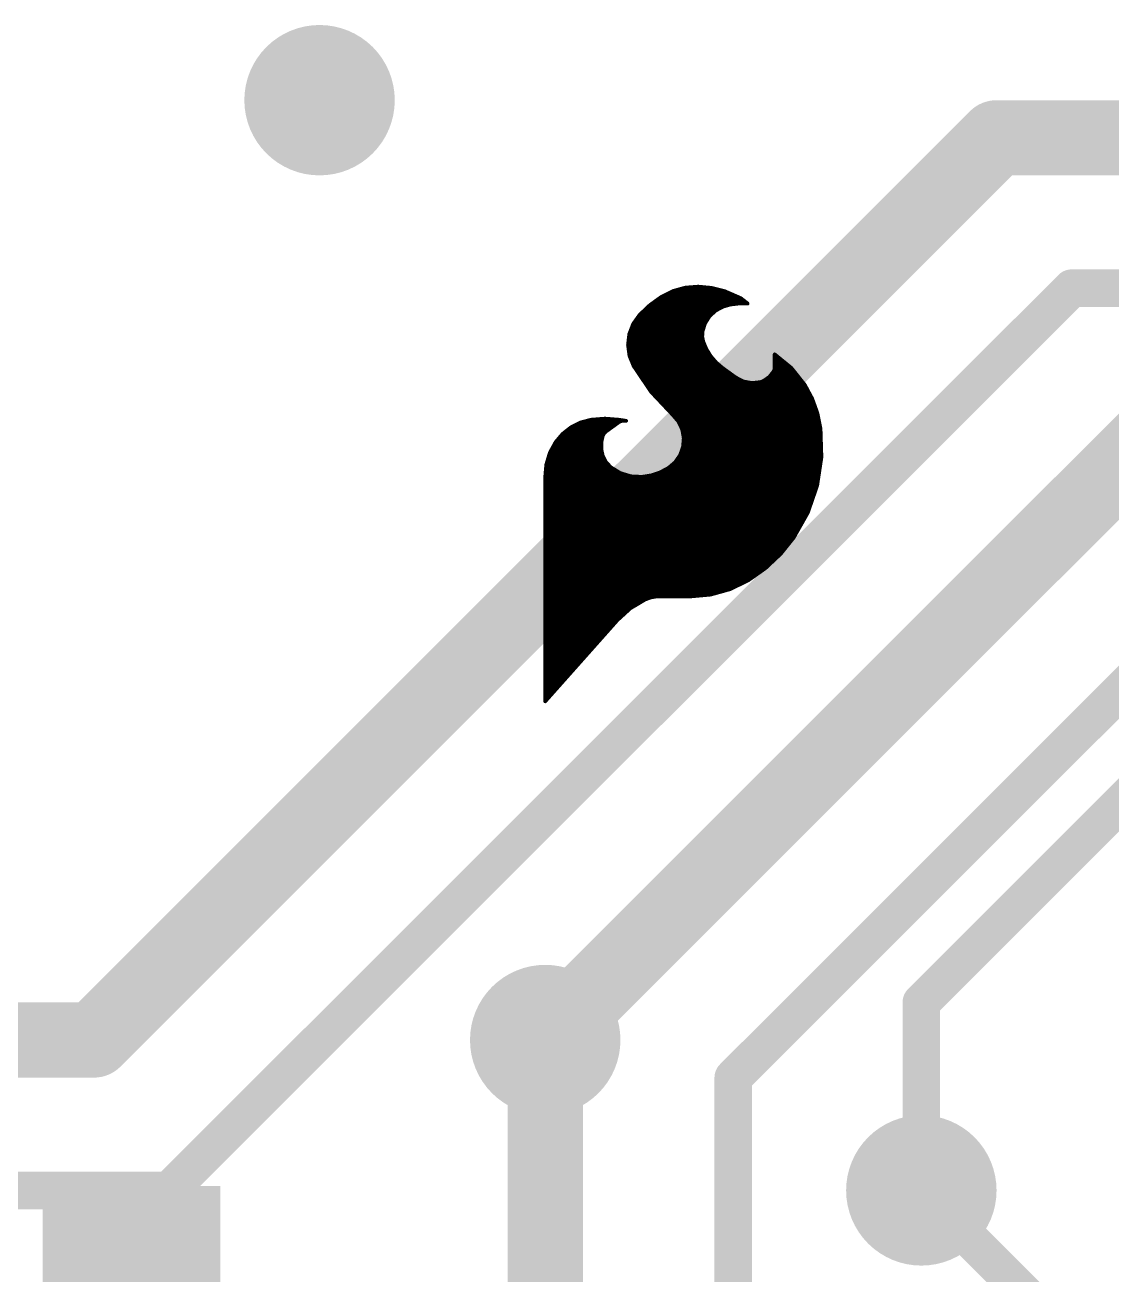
# Model space of a CAD drawing. Extents: x -20 to 87, y -17 to 53.
# Drawn here: x 27.22 to 34.56, y 23.56 to 32 of the extents above; entities that cross this region are included whole.
import ezdxf

# ---------------------------------------------------------------- set-up
doc = ezdxf.new("R2010")
doc.units = 0
for name, color, linetype in [('1', 12, 'CONTINUOUS'), ('16', 132, 'CONTINUOUS'), ('18', 110, 'CONTINUOUS'), ('21', 41, 'CONTINUOUS'), ('23', 53, 'CONTINUOUS')]:
    doc.layers.add(name, color=color, linetype=linetype)

# ---------------------------------------------------------------- blocks, each defined once
blk = doc.blocks.new('RECT')
blk.add_solid([(-0.5, -0.5), (0.5, -0.5), (-0.5, 0.5), (0.5, 0.5)])
blk = doc.blocks.new('ROUNDV')
at = {"const_width": 0.5}
blk.add_lwpolyline([(0, -0.25, 1), (0, 0.25, 1), (0, -0.25)], format="xyb", dxfattribs=at)

msp = doc.modelspace()

# ---------------------------------------------------------------- linework, layer by layer
at = {"layer": '1'}
for points, const_width in [([(32.004, 24.892), (35.814, 28.702)], 0.254), ([(30.734, 25.146), (30.734, 20.066)], 0.508), ([(32.004, 24.892), (32.004, 23.368)], 0.254), ([(34.29, 23.114), (33.274, 24.13)], 0.254)]:
    msp.add_lwpolyline(points, dxfattribs=dict(at, const_width=const_width))
for points, const_width in [([(30.861, 25.146, 1), (30.607, 25.146)], 0.254), ([(32.0675, 24.892, 1), (31.9405, 24.892)], 0.127), ([(31.9591, 24.9369, 1), (32.0489, 24.8471)], 0.127), ([(33.3189, 24.1749, 1), (33.2291, 24.0851)], 0.127)]:
    msp.add_lwpolyline(points, format="xyb", dxfattribs=dict(at, const_width=const_width))
at = {"layer": '16'}
for points, const_width in [([(33.782, 31.242), (27.686, 25.146)], 0.508), ([(33.782, 31.242), (36.068, 31.242)], 0.508), ([(28.194, 24.13), (34.29, 30.226)], 0.254), ([(36.83, 30.226), (34.29, 30.226)], 0.254), ([(34.798, 29.21), (30.734, 25.146)], 0.508), ([(42.418, 29.21), (34.798, 29.21)], 0.508), ([(33.274, 25.4), (36.068, 28.194)], 0.254), ([(33.274, 24.13), (33.274, 25.4)], 0.254), ([(27.686, 25.146), (16.002, 25.146)], 0.508), ([(28.194, 24.13), (12.7, 24.13)], 0.254)]:
    msp.add_lwpolyline(points, dxfattribs=dict(at, const_width=const_width))
for points, const_width in [([(33.782, 31.369, 1), (33.782, 31.115)], 0.254), ([(33.8718, 31.1522, 1), (33.6922, 31.3318)], 0.254), ([(34.29, 30.2895, 1), (34.29, 30.1625)], 0.127), ([(34.3349, 30.1811, 1), (34.2451, 30.2709)], 0.127), ([(34.798, 29.337, 1), (34.798, 29.083)], 0.254), ([(33.3375, 25.4, 1), (33.2105, 25.4)], 0.127), ([(33.2291, 25.4449, 1), (33.3189, 25.3551)], 0.127), ([(27.5962, 25.2358, 1), (27.7758, 25.0562)], 0.254), ([(27.686, 25.019, 1), (27.686, 25.273)], 0.254), ([(30.6442, 25.2358, 1), (30.8238, 25.0562)], 0.254), ([(28.194, 24.0665, 1), (28.194, 24.1935)], 0.127), ([(28.1491, 24.1749, 1), (28.2389, 24.0851)], 0.127), ([(33.2105, 24.13, 1), (33.3375, 24.13)], 0.127)]:
    msp.add_lwpolyline(points, format="xyb", dxfattribs=dict(at, const_width=const_width))
at = {"layer": '21', "const_width": 0.0254}
for points in [[(31.6809, 30.2296), (31.5969, 30.2064)], [(31.668, 30.226), (31.8644, 30.226)], [(31.7678, 30.2362), (31.6809, 30.2296)], [(31.8579, 30.2277), (31.7678, 30.2362)], [(31.9456, 30.2057), (31.8579, 30.2277)], [(31.5189, 30.1676), (31.4412, 30.1116)], [(31.4942, 30.1498), (32.0654, 30.1498)], [(31.5969, 30.2064), (31.5189, 30.1676)], [(31.5342, 30.1752), (32.0157, 30.1752)], [(31.5852, 30.2006), (31.9571, 30.2006)], [(31.9685, 30.1955), (31.9456, 30.2057)], [(32.0041, 30.1803), (31.9685, 30.1955)], [(32.0545, 30.1582), (32.0041, 30.1803)], [(32.098, 30.1244), (32.0545, 30.1582)], [(31.4412, 30.1116), (31.3716, 30.0457)], [(31.4011, 30.0736), (31.8837, 30.0736)], [(31.4279, 30.099), (31.9308, 30.099)], [(31.459, 30.1244), (32.098, 30.1244)], [(31.8427, 30.0353), (31.8847, 30.0745)], [(31.8847, 30.0745), (31.9355, 30.1015)], [(31.9355, 30.1015), (31.9867, 30.116)], [(31.9867, 30.116), (32.0396, 30.1219)], [(32.0396, 30.1219), (32.1006, 30.1219)], [(32.1005, 30.1219), (32.098, 30.1244)], [(32.1006, 30.1219), (32.1005, 30.1219)], [(31.3285, 29.9853), (31.3017, 29.9161)], [(31.3233, 29.972), (31.808, 29.972)], [(31.3716, 30.0457), (31.3285, 29.9853)], [(31.3371, 29.9974), (31.8192, 29.9974)], [(31.3552, 30.0228), (31.835, 30.0228)], [(31.3742, 30.0482), (31.8566, 30.0482)], [(31.7958, 29.9314), (31.8124, 29.9864)], [(31.8124, 29.9864), (31.8427, 30.0353)], [(31.3017, 29.9161), (31.2931, 29.8424)], [(31.2993, 29.8958), (31.7948, 29.8958)], [(31.3037, 29.9212), (31.7954, 29.9212)], [(31.3135, 29.9466), (31.8004, 29.9466)], [(31.7944, 29.898), (31.7958, 29.9314)], [(31.8009, 29.8653), (31.7944, 29.898)], [(31.2931, 29.8424), (31.303, 29.7689)], [(31.2934, 29.845), (31.8094, 29.845)], [(31.2962, 29.8196), (31.82, 29.8196)], [(31.2964, 29.8704), (31.7999, 29.8704)], [(31.8224, 29.8138), (31.8009, 29.8653)], [(31.8517, 29.7663), (31.8224, 29.8138)], [(31.2996, 29.7942), (31.8345, 29.7942)], [(31.303, 29.7689), (31.331, 29.7002)], [(31.3031, 29.7688), (31.8502, 29.7688)], [(31.3134, 29.7434), (31.8713, 29.7434)], [(31.3238, 29.718), (31.8949, 29.718)], [(31.888, 29.7239), (31.8517, 29.7663)], [(31.9304, 29.6875), (31.888, 29.7239)], [(32.3961, 29.6869), (32.2835, 29.779)], [(32.2835, 29.779), (32.2835, 29.6901)], [(32.2835, 29.7688), (32.296, 29.7688)], [(32.2835, 29.7434), (32.327, 29.7434)], [(32.2835, 29.718), (32.3581, 29.718)], [(31.331, 29.7002), (31.4496, 29.5244)], [(31.3361, 29.6926), (31.9245, 29.6926)], [(31.3533, 29.6672), (31.9585, 29.6672)], [(31.3704, 29.6418), (31.9937, 29.6418)], [(32.0218, 29.6215), (31.9304, 29.6875)], [(32.2758, 29.6621), (32.2462, 29.6254)], [(32.2594, 29.6418), (32.432, 29.6418)], [(32.2815, 29.6756), (32.2758, 29.6621)], [(32.278, 29.6672), (32.4118, 29.6672)], [(32.2835, 29.6901), (32.2815, 29.6756)], [(32.2835, 29.6926), (32.3891, 29.6926)], [(32.4867, 29.5732), (32.3961, 29.6869)], [(31.3875, 29.6164), (32.0318, 29.6164)], [(31.4047, 29.591), (32.0964, 29.591)], [(31.4218, 29.5656), (32.4908, 29.5656)], [(32.0731, 29.5953), (32.0218, 29.6215)], [(32.1297, 29.5849), (32.0731, 29.5953)], [(32.1869, 29.591), (32.1297, 29.5849)], [(32.2073, 29.5986), (32.1869, 29.591)], [(32.1869, 29.591), (32.4725, 29.591)], [(32.2462, 29.6254), (32.2073, 29.5986)], [(32.2331, 29.6164), (32.4523, 29.6164)], [(32.5368, 29.4798), (32.4867, 29.5732)], [(31.4389, 29.5402), (32.5044, 29.5402)], [(31.4496, 29.5244), (31.5951, 29.37)], [(31.4586, 29.5148), (32.5181, 29.5148)], [(31.4826, 29.4894), (32.5317, 29.4894)], [(31.5065, 29.464), (32.5425, 29.464)], [(32.5726, 29.38), (32.5368, 29.4798)], [(31.5304, 29.4386), (32.5516, 29.4386)], [(31.5544, 29.4132), (32.5607, 29.4132)], [(31.5783, 29.3878), (32.5698, 29.3878)], [(32.5933, 29.276), (32.5726, 29.38)], [(30.974, 29.3186), (30.9092, 29.2865)], [(30.9599, 29.3116), (31.2189, 29.3116)], [(31.0439, 29.337), (30.974, 29.3186)], [(31.1379, 29.3444), (31.0439, 29.337)], [(31.0439, 29.337), (31.2319, 29.337)], [(31.2319, 29.337), (31.1379, 29.3444)], [(31.1455, 29.2583), (31.2294, 29.3192)], [(31.2294, 29.3192), (31.2451, 29.3276)], [(31.2802, 29.3294), (31.2319, 29.337)], [(31.2451, 29.3276), (31.2625, 29.3311)], [(31.2625, 29.3311), (31.2802, 29.3294)], [(31.5951, 29.37), (31.6334, 29.3251)], [(31.6016, 29.3624), (32.5761, 29.3624)], [(31.6232, 29.337), (32.5812, 29.337)], [(31.6334, 29.3251), (31.6589, 29.2718)], [(31.6399, 29.3116), (32.5862, 29.3116)], [(30.8522, 29.2421), (30.8052, 29.1871)], [(30.8248, 29.21), (31.1187, 29.21)], [(30.8465, 29.2354), (31.1267, 29.2354)], [(30.9092, 29.2865), (30.8522, 29.2421)], [(30.8762, 29.2608), (31.1489, 29.2608)], [(30.9088, 29.2862), (31.1839, 29.2862)], [(31.1128, 29.1833), (31.1227, 29.2278)], [(31.1227, 29.2278), (31.1317, 29.2449)], [(31.1317, 29.2449), (31.1455, 29.2583)], [(31.652, 29.2862), (32.5913, 29.2862)], [(31.6589, 29.2718), (31.6696, 29.2137)], [(31.6609, 29.2608), (32.5938, 29.2608)], [(31.6696, 29.2137), (31.665, 29.1548)], [(31.6656, 29.2354), (32.5946, 29.2354)], [(31.6694, 29.21), (32.5954, 29.21)], [(32.5993, 29.0832), (32.5933, 29.276)], [(30.8052, 29.1871), (30.7651, 29.1139)], [(30.776, 29.1338), (31.1136, 29.1338)], [(30.7899, 29.1592), (31.1128, 29.1592)], [(30.8038, 29.1846), (31.1131, 29.1846)], [(31.1128, 29.1377), (31.1128, 29.1833)], [(31.1227, 29.0932), (31.1128, 29.1377)], [(31.665, 29.1548), (31.6454, 29.0991)], [(31.6576, 29.1338), (32.5978, 29.1338)], [(31.6654, 29.1592), (32.597, 29.1592)], [(31.6674, 29.1846), (32.5962, 29.1846)], [(30.7651, 29.1139), (30.7411, 29.034)], [(30.7481, 29.0576), (31.1409, 29.0576)], [(30.7558, 29.083), (31.1279, 29.083)], [(30.7634, 29.1084), (31.1193, 29.1084)], [(31.1449, 29.0498), (31.1227, 29.0932)], [(31.1786, 29.0144), (31.1449, 29.0498)], [(31.612, 29.0504), (31.5672, 29.0119)], [(31.6454, 29.0991), (31.612, 29.0504)], [(31.617, 29.0576), (32.5955, 29.0576)], [(31.6344, 29.083), (32.5993, 29.083)], [(31.6487, 29.1084), (32.5985, 29.1084)], [(32.5705, 28.8925), (32.5993, 29.0832)], [(30.7411, 29.034), (30.7341, 28.9509)], [(30.7345, 28.956), (31.3082, 28.956)], [(30.7367, 28.9814), (31.2334, 28.9814)], [(30.7388, 29.0068), (31.1912, 29.0068)], [(30.7409, 29.0322), (31.1617, 29.0322)], [(31.242, 28.9762), (31.1786, 29.0144)], [(31.3128, 28.9546), (31.242, 28.9762)], [(31.4501, 28.961), (31.3868, 28.9509)], [(31.4188, 28.956), (32.5801, 28.956)], [(31.5108, 28.9815), (31.4501, 28.961)], [(31.5105, 28.9814), (32.5839, 28.9814)], [(31.5672, 29.0119), (31.5108, 28.9815)], [(31.5577, 29.0068), (32.5878, 29.0068)], [(31.5909, 29.0322), (32.5916, 29.0322)], [(30.7341, 28.9509), (30.7341, 27.4345)], [(30.7341, 28.9306), (32.5762, 28.9306)], [(30.7341, 28.9052), (32.5724, 28.9052)], [(30.7341, 28.8798), (32.5661, 28.8798)], [(31.3868, 28.9509), (31.3128, 28.9546)], [(32.5077, 28.7101), (32.5705, 28.8925)], [(30.7341, 28.8544), (32.5574, 28.8544)], [(30.7341, 28.829), (32.5486, 28.829)], [(30.7341, 28.8036), (32.5399, 28.8036)], [(30.7341, 28.7782), (32.5311, 28.7782)], [(30.7341, 28.7528), (32.5224, 28.7528)], [(30.7341, 28.7274), (32.5136, 28.7274)], [(32.413, 28.542), (32.5077, 28.7101)], [(30.7341, 28.702), (32.5031, 28.702)], [(30.7341, 28.6766), (32.4888, 28.6766)], [(30.7341, 28.6512), (32.4745, 28.6512)], [(30.7341, 28.6258), (32.4602, 28.6258)], [(30.7341, 28.6004), (32.4459, 28.6004)], [(30.7341, 28.575), (32.4316, 28.575)], [(30.7341, 28.5496), (32.4173, 28.5496)], [(32.3246, 28.4313), (32.413, 28.542)], [(30.7341, 28.5242), (32.3988, 28.5242)], [(30.7341, 28.4988), (32.3785, 28.4988)], [(30.7341, 28.4734), (32.3582, 28.4734)], [(30.7341, 28.448), (32.3379, 28.448)], [(30.7341, 28.4226), (32.3153, 28.4226)], [(30.7341, 28.3972), (32.2884, 28.3972)], [(30.7341, 28.3718), (32.2614, 28.3718)], [(32.2214, 28.3341), (32.3246, 28.4313)], [(30.7341, 28.3464), (32.2345, 28.3464)], [(30.7341, 28.321), (32.2029, 28.321)], [(30.7341, 28.2956), (32.1669, 28.2956)], [(32.1057, 28.2524), (32.2214, 28.3341)], [(30.7341, 28.2702), (32.1309, 28.2702)], [(30.7341, 28.2448), (32.0901, 28.2448)], [(30.7341, 28.2194), (32.038, 28.2194)], [(31.9827, 28.1924), (32.1057, 28.2524)], [(30.7341, 28.194), (31.9859, 28.194)], [(30.7341, 28.1686), (31.8974, 28.1686)], [(30.7341, 28.1432), (31.7145, 28.1432)], [(30.7341, 28.1178), (31.4011, 28.1178)], [(31.3085, 28.0627), (31.4097, 28.1229)], [(31.4097, 28.1229), (31.4469, 28.1364)], [(31.4469, 28.1364), (31.4859, 28.1432)], [(31.4859, 28.1432), (31.7145, 28.1432)], [(31.7145, 28.1432), (31.8508, 28.1556)], [(31.8508, 28.1556), (31.9827, 28.1924)], [(30.7341, 28.0924), (31.3584, 28.0924)], [(30.7341, 28.067), (31.3157, 28.067)], [(30.7341, 28.0416), (31.2854, 28.0416)], [(31.2217, 27.9832), (31.3085, 28.0627)], [(30.7341, 28.0162), (31.2577, 28.0162)], [(30.7341, 27.9908), (31.23, 27.9908)], [(30.7341, 27.4345), (31.2217, 27.9832)], [(30.7341, 27.9654), (31.2059, 27.9654)], [(30.7341, 27.94), (31.1833, 27.94)], [(30.7341, 27.9146), (31.1607, 27.9146)], [(30.7341, 27.8892), (31.1382, 27.8892)], [(30.7341, 27.8638), (31.1156, 27.8638)], [(30.7341, 27.8384), (31.093, 27.8384)], [(30.7341, 27.813), (31.0705, 27.813)], [(30.7341, 27.7876), (31.0479, 27.7876)], [(30.7341, 27.7622), (31.0253, 27.7622)], [(30.7341, 27.7368), (31.0027, 27.7368)], [(30.7341, 27.7114), (30.9802, 27.7114)], [(30.7341, 27.686), (30.9576, 27.686)], [(30.7341, 27.6606), (30.935, 27.6606)], [(30.7341, 27.6352), (30.9124, 27.6352)], [(30.7341, 27.6098), (30.8899, 27.6098)], [(30.7341, 27.5844), (30.8673, 27.5844)], [(30.7341, 27.559), (30.8447, 27.559)], [(30.7341, 27.5336), (30.8222, 27.5336)], [(30.7341, 27.5082), (30.7996, 27.5082)], [(30.7341, 27.4828), (30.777, 27.4828)], [(30.7341, 27.4574), (30.7544, 27.4574)]]:
    msp.add_lwpolyline(points, dxfattribs=at)
at = {"layer": '21', "const_width": 0.0127}
for points in [[(31.668, 30.2324, 1), (31.668, 30.2197)], [(31.6804, 30.2359, 1), (31.6814, 30.2232)], [(31.6826, 30.2235, 1), (31.6792, 30.2357)], [(31.7684, 30.2425, 1), (31.7672, 30.2299)], [(31.7683, 30.2299, 1), (31.7673, 30.2425)], [(31.8594, 30.2338, 1), (31.8563, 30.2215)], [(31.8572, 30.2213, 1), (31.8585, 30.234)], [(31.8644, 30.2197, 1), (31.8644, 30.2324)], [(31.4942, 30.1562, 1), (31.4942, 30.1435)], [(31.5161, 30.1733, 1), (31.5217, 30.1619)], [(31.5226, 30.1624, 1), (31.5152, 30.1728)], [(31.5342, 30.1816, 1), (31.5342, 30.1688)], [(31.5852, 30.207, 1), (31.5852, 30.1943)], [(31.5952, 30.2125, 1), (31.5986, 30.2003)], [(31.5997, 30.2007, 1), (31.5941, 30.2121)], [(31.9482, 30.2115, 1), (31.943, 30.1999)], [(31.9441, 30.1995, 1), (31.9471, 30.2119)], [(31.9571, 30.1943, 1), (31.9571, 30.207)], [(31.971, 30.2013, 1), (31.966, 30.1897)], [(31.9659, 30.1897, 1), (31.9711, 30.2013)], [(32.0066, 30.1861, 1), (32.0016, 30.1745)], [(32.0016, 30.1745, 1), (32.0066, 30.1861)], [(32.0157, 30.1688, 1), (32.0157, 30.1816)], [(32.0584, 30.1632, 1), (32.0506, 30.1532)], [(32.052, 30.1524, 1), (32.0571, 30.164)], [(32.0654, 30.1435, 1), (32.0654, 30.1562)], [(31.4011, 30.08, 1), (31.4011, 30.0673)], [(31.4279, 30.1054, 1), (31.4279, 30.0926)], [(31.4375, 30.1167, 1), (31.4449, 30.1064)], [(31.4456, 30.1069, 1), (31.4368, 30.1162)], [(31.459, 30.1308, 1), (31.459, 30.1181)], [(31.8818, 30.0801, 1), (31.8877, 30.0689)], [(31.8891, 30.0699, 1), (31.8804, 30.0792)], [(31.8837, 30.0673, 1), (31.8837, 30.08)], [(31.9338, 30.1076, 1), (31.9372, 30.0954)], [(31.9308, 30.0926, 1), (31.9308, 30.1054)], [(31.9385, 30.0959, 1), (31.9325, 30.1071)], [(31.986, 30.1223, 1), (31.9874, 30.1097)], [(31.9884, 30.1099, 1), (31.985, 30.1221)], [(32.0396, 30.1283, 1), (32.0396, 30.1155)], [(32.0403, 30.1156, 1), (32.0389, 30.1282)], [(32.1025, 30.1289, 1), (32.0935, 30.1199)], [(32.0941, 30.1194, 1), (32.1019, 30.1294)], [(32.1005, 30.1283, 1), (32.1005, 30.1155)], [(32.096, 30.1174, 1), (32.105, 30.1264)], [(32.098, 30.1181, 1), (32.098, 30.1308)], [(32.1006, 30.1155, 1), (32.1006, 30.1283)], [(32.1006, 30.1155, 1), (32.1006, 30.1283)], [(31.3233, 29.9784, 1), (31.3233, 29.9657)], [(31.3233, 29.989, 1), (31.3336, 29.9816)], [(31.3344, 29.983, 1), (31.3225, 29.9876)], [(31.3371, 30.0038, 1), (31.3371, 29.9911)], [(31.3552, 30.0292, 1), (31.3552, 30.0164)], [(31.3672, 30.0503, 1), (31.376, 30.0411)], [(31.3768, 30.042, 1), (31.3664, 30.0494)], [(31.3742, 30.0546, 1), (31.3742, 30.0419)], [(31.807, 29.9898, 1), (31.8178, 29.9831)], [(31.8185, 29.9846, 1), (31.8063, 29.9883)], [(31.808, 29.9657, 1), (31.808, 29.9784)], [(31.8192, 29.9911, 1), (31.8192, 30.0038)], [(31.835, 30.0164, 1), (31.835, 30.0292)], [(31.8384, 30.0399, 1), (31.8471, 30.0306)], [(31.8481, 30.0319, 1), (31.8373, 30.0386)], [(31.8566, 30.0419, 1), (31.8566, 30.0546)], [(31.2993, 29.9022, 1), (31.2993, 29.8895)], [(31.308, 29.9154, 1), (31.2954, 29.9169)], [(31.2958, 29.9184, 1), (31.3077, 29.9138)], [(31.3037, 29.9276, 1), (31.3037, 29.9149)], [(31.3135, 29.953, 1), (31.3135, 29.9402)], [(31.788, 29.8983, 1), (31.8007, 29.8978)], [(31.8006, 29.8993, 1), (31.7882, 29.8968)], [(31.8021, 29.9311, 1), (31.7895, 29.9317)], [(31.7897, 29.9332, 1), (31.8019, 29.9296)], [(31.7948, 29.8895, 1), (31.7948, 29.9022)], [(31.7954, 29.9149, 1), (31.7954, 29.9276)], [(31.8004, 29.9402, 1), (31.8004, 29.953)], [(31.2994, 29.8433, 1), (31.2868, 29.8416)], [(31.2868, 29.8432, 1), (31.2994, 29.8417)], [(31.2934, 29.8514, 1), (31.2934, 29.8387)], [(31.2962, 29.826, 1), (31.2962, 29.8133)], [(31.2964, 29.8768, 1), (31.2964, 29.864)], [(31.8068, 29.8677, 1), (31.795, 29.8629)], [(31.7947, 29.8641, 1), (31.8071, 29.8665)], [(31.7999, 29.864, 1), (31.7999, 29.8768)], [(31.8094, 29.8387, 1), (31.8094, 29.8514)], [(31.8278, 29.8171, 1), (31.817, 29.8105)], [(31.8165, 29.8113, 1), (31.8282, 29.8162)], [(31.82, 29.8133, 1), (31.82, 29.826)], [(31.2996, 29.8006, 1), (31.2996, 29.7878)], [(31.3089, 29.7713, 1), (31.2972, 29.7665)], [(31.3031, 29.7752, 1), (31.3031, 29.7625)], [(31.2967, 29.7681, 1), (31.3093, 29.7698)], [(31.3134, 29.7498, 1), (31.3134, 29.737)], [(31.3238, 29.7244, 1), (31.3238, 29.7116)], [(31.8345, 29.7878, 1), (31.8345, 29.8006)], [(31.8565, 29.7704, 1), (31.8469, 29.7622)], [(31.8463, 29.763, 1), (31.8571, 29.7696)], [(31.8502, 29.7625, 1), (31.8502, 29.7752)], [(31.8713, 29.737, 1), (31.8713, 29.7498)], [(31.8922, 29.7287, 1), (31.8839, 29.7191)], [(31.8832, 29.7198, 1), (31.8929, 29.728)], [(31.8949, 29.7116, 1), (31.8949, 29.7244)], [(32.2835, 29.7498, 1), (32.2835, 29.737)], [(32.2835, 29.7244, 1), (32.2835, 29.7116)], [(32.2875, 29.7839, 1), (32.2795, 29.7741)], [(32.2835, 29.7752, 1), (32.2835, 29.7625)], [(32.2899, 29.779, 1), (32.2772, 29.779)], [(32.296, 29.7625, 1), (32.296, 29.7752)], [(32.327, 29.737, 1), (32.327, 29.7498)], [(32.3581, 29.7116, 1), (32.3581, 29.7244)], [(31.3363, 29.7038, 1), (31.3257, 29.6966)], [(31.3251, 29.6978, 1), (31.3369, 29.7026)], [(31.3361, 29.699, 1), (31.3361, 29.6863)], [(31.3533, 29.6736, 1), (31.3533, 29.6608)], [(31.3704, 29.6482, 1), (31.3704, 29.6354)], [(31.9341, 29.6926, 1), (31.9267, 29.6824)], [(31.9245, 29.6863, 1), (31.9245, 29.699)], [(31.9263, 29.6827, 1), (31.9345, 29.6923)], [(31.9585, 29.6608, 1), (31.9585, 29.6736)], [(31.9937, 29.6354, 1), (31.9937, 29.6482)], [(32.2594, 29.6482, 1), (32.2594, 29.6354)], [(32.27, 29.6646, 1), (32.2816, 29.6596)], [(32.2807, 29.6581, 1), (32.2709, 29.6661)], [(32.278, 29.6736, 1), (32.278, 29.6608)], [(32.2752, 29.6764, 1), (32.2878, 29.6747)], [(32.2874, 29.6731, 1), (32.2757, 29.6781)], [(32.2835, 29.699, 1), (32.2835, 29.6863)], [(32.2898, 29.6892, 1), (32.2772, 29.691)], [(32.2772, 29.6901, 1), (32.2899, 29.6901)], [(32.3891, 29.6863, 1), (32.3891, 29.699)], [(32.401, 29.6909, 1), (32.3911, 29.683)], [(32.392, 29.682, 1), (32.4001, 29.6918)], [(32.4118, 29.6608, 1), (32.4118, 29.6736)], [(32.432, 29.6354, 1), (32.432, 29.6482)], [(31.3875, 29.6228, 1), (31.3875, 29.6101)], [(31.4047, 29.5974, 1), (31.4047, 29.5846)], [(31.4218, 29.572, 1), (31.4218, 29.5592)], [(32.0247, 29.6272, 1), (32.0189, 29.6158)], [(32.0181, 29.6164, 1), (32.0255, 29.6266)], [(32.0318, 29.6101, 1), (32.0318, 29.6228)], [(32.0742, 29.6016, 1), (32.0719, 29.5891)], [(32.0702, 29.5897, 1), (32.076, 29.601)], [(32.0964, 29.5846, 1), (32.0964, 29.5974)], [(32.129, 29.5912, 1), (32.1303, 29.5785)], [(32.1285, 29.5786, 1), (32.1308, 29.5911)], [(32.1869, 29.5974, 1), (32.1869, 29.5846)], [(32.1847, 29.597, 1), (32.1891, 29.585)], [(32.1876, 29.5847, 1), (32.1862, 29.5973)], [(32.2037, 29.6038, 1), (32.2109, 29.5934)], [(32.2095, 29.5926, 1), (32.2051, 29.6046)], [(32.2331, 29.6228, 1), (32.2331, 29.6101)], [(32.2412, 29.6294, 1), (32.2511, 29.6214)], [(32.2498, 29.6201, 1), (32.2426, 29.6306)], [(32.4523, 29.6101, 1), (32.4523, 29.6228)], [(32.4725, 29.5846, 1), (32.4725, 29.5974)], [(32.4923, 29.5762, 1), (32.4811, 29.5702)], [(32.4817, 29.5692, 1), (32.4917, 29.5772)], [(32.4908, 29.5592, 1), (32.4908, 29.572)], [(31.4389, 29.5466, 1), (31.4389, 29.5339)], [(31.4542, 29.5287, 1), (31.445, 29.52)], [(31.4444, 29.5208, 1), (31.4549, 29.5279)], [(31.4586, 29.5212, 1), (31.4586, 29.5084)], [(31.4826, 29.4958, 1), (31.4826, 29.483)], [(31.5065, 29.4704, 1), (31.5065, 29.4577)], [(32.5044, 29.5339, 1), (32.5044, 29.5466)], [(32.5181, 29.5084, 1), (32.5181, 29.5212)], [(32.5428, 29.4819, 1), (32.5309, 29.4776)], [(32.5312, 29.4768, 1), (32.5424, 29.4828)], [(32.5317, 29.483, 1), (32.5317, 29.4958)], [(32.5425, 29.4577, 1), (32.5425, 29.4704)], [(31.5304, 29.445, 1), (31.5304, 29.4322)], [(31.5544, 29.4196, 1), (31.5544, 29.4068)], [(31.5783, 29.3942, 1), (31.5783, 29.3815)], [(32.5516, 29.4322, 1), (32.5516, 29.445)], [(32.5607, 29.4068, 1), (32.5607, 29.4196)], [(32.5789, 29.3812, 1), (32.5664, 29.3787)], [(32.5698, 29.3815, 1), (32.5698, 29.3942)], [(30.9599, 29.318, 1), (30.9599, 29.3053)], [(30.9724, 29.3247, 1), (30.9756, 29.3124)], [(30.9768, 29.3129, 1), (30.9712, 29.3243)], [(31.0439, 29.3434, 1), (31.0439, 29.3306)], [(31.0434, 29.3433, 1), (31.0444, 29.3307)], [(31.0455, 29.3309, 1), (31.0423, 29.3431)], [(31.1384, 29.3507, 1), (31.1374, 29.338)], [(31.1384, 29.338, 1), (31.1374, 29.3507)], [(31.2189, 29.3053, 1), (31.2189, 29.318)], [(31.2264, 29.3248, 1), (31.2324, 29.3136)], [(31.2329, 29.3433, 1), (31.2309, 29.3307)], [(31.2331, 29.3141, 1), (31.2257, 29.3243)], [(31.2314, 29.3307, 1), (31.2324, 29.3433)], [(31.2319, 29.3306, 1), (31.2319, 29.3434)], [(31.2438, 29.3338, 1), (31.2463, 29.3214)], [(31.2481, 29.322, 1), (31.2421, 29.3332)], [(31.2631, 29.3374, 1), (31.2619, 29.3248)], [(31.2638, 29.3249, 1), (31.2612, 29.3373)], [(31.2792, 29.3231, 1), (31.2812, 29.3357)], [(31.2796, 29.3231, 1), (31.2808, 29.3357)], [(31.5999, 29.3741, 1), (31.5903, 29.3659)], [(31.5905, 29.3656, 1), (31.5997, 29.3744)], [(31.6016, 29.3688, 1), (31.6016, 29.356)], [(31.6232, 29.3434, 1), (31.6232, 29.3306)], [(31.6392, 29.3278, 1), (31.6277, 29.3223)], [(31.6286, 29.3209, 1), (31.6383, 29.3292)], [(31.6399, 29.318, 1), (31.6399, 29.3053)], [(32.5667, 29.3778, 1), (32.5786, 29.3821)], [(32.5761, 29.356, 1), (32.5761, 29.3688)], [(32.5812, 29.3306, 1), (32.5812, 29.3434)], [(32.5862, 29.3053, 1), (32.5862, 29.318)], [(30.8248, 29.2164, 1), (30.8248, 29.2036)], [(30.8465, 29.2418, 1), (30.8465, 29.2291)], [(30.8483, 29.2471, 1), (30.8561, 29.2371)], [(30.857, 29.238, 1), (30.8473, 29.2462)], [(30.8762, 29.2672, 1), (30.8762, 29.2544)], [(30.9088, 29.2926, 1), (30.9088, 29.2798)], [(30.9064, 29.2922, 1), (30.912, 29.2808)], [(30.9131, 29.2815, 1), (30.9053, 29.2915)], [(31.1171, 29.2308, 1), (31.1283, 29.2248)], [(31.1289, 29.2264, 1), (31.1165, 29.2292)], [(31.1187, 29.2036, 1), (31.1187, 29.2164)], [(31.1273, 29.2494, 1), (31.1361, 29.2403)], [(31.1373, 29.2419, 1), (31.1261, 29.2478)], [(31.1267, 29.2291, 1), (31.1267, 29.2418)], [(31.1418, 29.2634, 1), (31.1492, 29.2532)], [(31.1499, 29.2538, 1), (31.1411, 29.2628)], [(31.1489, 29.2544, 1), (31.1489, 29.2672)], [(31.1839, 29.2798, 1), (31.1839, 29.2926)], [(31.652, 29.2926, 1), (31.652, 29.2798)], [(31.6651, 29.2729, 1), (31.6526, 29.2706)], [(31.6531, 29.269, 1), (31.6646, 29.2745)], [(31.6609, 29.2672, 1), (31.6609, 29.2544)], [(31.6656, 29.2418, 1), (31.6656, 29.2291)], [(31.6694, 29.2164, 1), (31.6694, 29.2036)], [(31.676, 29.2132, 1), (31.6633, 29.2142)], [(32.5996, 29.2762, 1), (32.587, 29.2758)], [(32.5871, 29.2748, 1), (32.5995, 29.2772)], [(32.5913, 29.2798, 1), (32.5913, 29.2926)], [(32.5938, 29.2544, 1), (32.5938, 29.2672)], [(32.5946, 29.2291, 1), (32.5946, 29.2418)], [(32.5954, 29.2036, 1), (32.5954, 29.2164)], [(30.776, 29.1402, 1), (30.776, 29.1274)], [(30.7899, 29.1656, 1), (30.7899, 29.1529)], [(30.8038, 29.191, 1), (30.8038, 29.1782)], [(30.8004, 29.1912, 1), (30.81, 29.183)], [(30.8108, 29.184, 1), (30.7996, 29.1902)], [(31.1191, 29.1833, 1), (31.1064, 29.1833)], [(31.1064, 29.1377, 1), (31.1191, 29.1377)], [(31.1066, 29.1847, 1), (31.119, 29.1819)], [(31.119, 29.1391, 1), (31.1066, 29.1363)], [(31.1128, 29.1529, 1), (31.1128, 29.1656)], [(31.1131, 29.1782, 1), (31.1131, 29.191)], [(31.1136, 29.1274, 1), (31.1136, 29.1402)], [(31.6576, 29.1402, 1), (31.6576, 29.1274)], [(31.6587, 29.1553, 1), (31.6714, 29.1543)], [(31.6654, 29.1656, 1), (31.6654, 29.1529)], [(31.671, 29.1527, 1), (31.6591, 29.1569)], [(31.6674, 29.191, 1), (31.6674, 29.1782)], [(31.6634, 29.2125, 1), (31.6759, 29.2148)], [(32.5962, 29.1782, 1), (32.5962, 29.191)], [(32.597, 29.1529, 1), (32.597, 29.1656)], [(32.5978, 29.1274, 1), (32.5978, 29.1402)], [(30.7481, 29.064, 1), (30.7481, 29.0512)], [(30.7558, 29.0894, 1), (30.7558, 29.0767)], [(30.7634, 29.1148, 1), (30.7634, 29.1021)], [(30.7595, 29.117, 1), (30.7707, 29.1109)], [(30.7712, 29.1121, 1), (30.759, 29.1158)], [(31.1284, 29.0961, 1), (31.117, 29.0903)], [(31.1165, 29.0918, 1), (31.1289, 29.0946)], [(31.1193, 29.1021, 1), (31.1193, 29.1148)], [(31.1279, 29.0767, 1), (31.1279, 29.0894)], [(31.1495, 29.0541, 1), (31.1403, 29.0454)], [(31.1393, 29.0469, 1), (31.1506, 29.0526)], [(31.1409, 29.0512, 1), (31.1409, 29.064)], [(31.6068, 29.0539, 1), (31.6173, 29.0468)], [(31.6162, 29.0455, 1), (31.6079, 29.0552)], [(31.617, 29.064, 1), (31.617, 29.0512)], [(31.6344, 29.0894, 1), (31.6344, 29.0767)], [(31.6394, 29.1012, 1), (31.6514, 29.097)], [(31.6506, 29.0955, 1), (31.6402, 29.1027)], [(31.6487, 29.1148, 1), (31.6487, 29.1021)], [(32.593, 29.083, 1), (32.6057, 29.0834)], [(32.6056, 29.0822, 1), (32.5931, 29.0841)], [(32.5955, 29.0512, 1), (32.5955, 29.064)], [(32.5985, 29.1021, 1), (32.5985, 29.1148)], [(32.5993, 29.0767, 1), (32.5993, 29.0894)], [(30.7345, 28.9624, 1), (30.7345, 28.9497)], [(30.7367, 28.9878, 1), (30.7367, 28.975)], [(30.7388, 29.0132, 1), (30.7388, 29.0005)], [(30.7409, 29.0386, 1), (30.7409, 29.0259)], [(30.7474, 29.0335, 1), (30.7347, 29.0346)], [(30.735, 29.0359, 1), (30.7471, 29.0322)], [(31.1617, 29.0259, 1), (31.1617, 29.0386)], [(31.1819, 29.0198, 1), (31.1753, 29.009)], [(31.174, 29.01, 1), (31.1832, 29.0188)], [(31.1912, 29.0005, 1), (31.1912, 29.0132)], [(31.2334, 28.975, 1), (31.2334, 28.9878)], [(31.2439, 28.9823, 1), (31.2402, 28.9701)], [(31.2387, 28.9707, 1), (31.2453, 28.9816)], [(31.3082, 28.9497, 1), (31.3082, 28.9624)], [(31.4188, 28.9624, 1), (31.4188, 28.9497)], [(31.4481, 28.967, 1), (31.4521, 28.955)], [(31.4511, 28.9547, 1), (31.4491, 28.9672)], [(31.5105, 28.9878, 1), (31.5105, 28.975)], [(31.5078, 28.9871, 1), (31.5138, 28.9759)], [(31.5128, 28.9755, 1), (31.5088, 28.9875)], [(31.5577, 29.0132, 1), (31.5577, 29.0005)], [(31.5631, 29.0167, 1), (31.5713, 29.0071)], [(31.5702, 29.0063, 1), (31.5642, 29.0175)], [(31.5909, 29.0386, 1), (31.5909, 29.0259)], [(32.5801, 28.9497, 1), (32.5801, 28.9624)], [(32.5839, 28.975, 1), (32.5839, 28.9878)], [(32.5878, 29.0005, 1), (32.5878, 29.0132)], [(32.5916, 29.0259, 1), (32.5916, 29.0386)], [(30.7405, 28.9509, 1), (30.7278, 28.9509)], [(30.7278, 28.9514, 1), (30.7404, 28.9504)], [(30.7341, 28.937, 1), (30.7341, 28.9243)], [(30.7341, 28.9116, 1), (30.7341, 28.8988)], [(30.7341, 28.8862, 1), (30.7341, 28.8735)], [(31.3132, 28.9609, 1), (31.3125, 28.9482)], [(31.311, 28.9485, 1), (31.3147, 28.9606)], [(31.3858, 28.9572, 1), (31.3878, 28.9446)], [(31.3865, 28.9446, 1), (31.3871, 28.9572)], [(32.5642, 28.8934, 1), (32.5768, 28.8915)], [(32.5765, 28.8904, 1), (32.5645, 28.8945)], [(32.5661, 28.8735, 1), (32.5661, 28.8862)], [(32.5724, 28.8988, 1), (32.5724, 28.9116)], [(32.5762, 28.9243, 1), (32.5762, 28.937)], [(30.7341, 28.8608, 1), (30.7341, 28.8481)], [(30.7341, 28.8354, 1), (30.7341, 28.8226)], [(30.7341, 28.81, 1), (30.7341, 28.7973)], [(32.5399, 28.7973, 1), (32.5399, 28.81)], [(32.5486, 28.8226, 1), (32.5486, 28.8354)], [(32.5574, 28.8481, 1), (32.5574, 28.8608)], [(30.7341, 28.7846, 1), (30.7341, 28.7719)], [(30.7341, 28.7592, 1), (30.7341, 28.7464)], [(30.7341, 28.7338, 1), (30.7341, 28.7211)], [(30.7341, 28.7084, 1), (30.7341, 28.6957)], [(32.5017, 28.7121, 1), (32.5137, 28.708)], [(32.5132, 28.707, 1), (32.5021, 28.7132)], [(32.5031, 28.6957, 1), (32.5031, 28.7084)], [(32.5136, 28.7211, 1), (32.5136, 28.7338)], [(32.5224, 28.7464, 1), (32.5224, 28.7592)], [(32.5311, 28.7719, 1), (32.5311, 28.7846)], [(30.7341, 28.683, 1), (30.7341, 28.6702)], [(30.7341, 28.6576, 1), (30.7341, 28.6449)], [(30.7341, 28.6322, 1), (30.7341, 28.6195)], [(32.4602, 28.6195, 1), (32.4602, 28.6322)], [(32.4745, 28.6449, 1), (32.4745, 28.6576)], [(32.4888, 28.6702, 1), (32.4888, 28.683)], [(30.7341, 28.6068, 1), (30.7341, 28.594)], [(30.7341, 28.5814, 1), (30.7341, 28.5687)], [(30.7341, 28.556, 1), (30.7341, 28.5433)], [(32.4075, 28.5451, 1), (32.4185, 28.5389)], [(32.418, 28.538, 1), (32.408, 28.546)], [(32.4173, 28.5433, 1), (32.4173, 28.556)], [(32.4316, 28.5687, 1), (32.4316, 28.5814)], [(32.4459, 28.594, 1), (32.4459, 28.6068)], [(30.7341, 28.5306, 1), (30.7341, 28.5178)], [(30.7341, 28.5052, 1), (30.7341, 28.4925)], [(30.7341, 28.4798, 1), (30.7341, 28.4671)], [(32.3582, 28.4671, 1), (32.3582, 28.4798)], [(32.3785, 28.4925, 1), (32.3785, 28.5052)], [(32.3988, 28.5178, 1), (32.3988, 28.5306)], [(30.7341, 28.4544, 1), (30.7341, 28.4416)], [(30.7341, 28.429, 1), (30.7341, 28.4163)], [(30.7341, 28.4036, 1), (30.7341, 28.3909)], [(30.7341, 28.3782, 1), (30.7341, 28.3654)], [(32.2614, 28.3654, 1), (32.2614, 28.3782)], [(32.2884, 28.3909, 1), (32.2884, 28.4036)], [(32.3153, 28.4163, 1), (32.3153, 28.429)], [(32.3196, 28.4353, 1), (32.3295, 28.4273)], [(32.3289, 28.4267, 1), (32.3202, 28.4359)], [(32.3379, 28.4416, 1), (32.3379, 28.4544)], [(30.7341, 28.3528, 1), (30.7341, 28.3401)], [(30.7341, 28.3274, 1), (30.7341, 28.3147)], [(30.7341, 28.302, 1), (30.7341, 28.2892)], [(32.1669, 28.2892, 1), (32.1669, 28.302)], [(32.2029, 28.3147, 1), (32.2029, 28.3274)], [(32.2171, 28.3387, 1), (32.2258, 28.3295)], [(32.2251, 28.3289, 1), (32.2178, 28.3393)], [(32.2345, 28.3401, 1), (32.2345, 28.3528)], [(30.7341, 28.2766, 1), (30.7341, 28.2639)], [(30.7341, 28.2512, 1), (30.7341, 28.2385)], [(30.7341, 28.2258, 1), (30.7341, 28.213)], [(32.038, 28.213, 1), (32.038, 28.2258)], [(32.0901, 28.2385, 1), (32.0901, 28.2512)], [(32.102, 28.2576, 1), (32.1094, 28.2472)], [(32.1085, 28.2467, 1), (32.1029, 28.2581)], [(32.1309, 28.2639, 1), (32.1309, 28.2766)], [(30.7341, 28.2004, 1), (30.7341, 28.1877)], [(30.7341, 28.175, 1), (30.7341, 28.1623)], [(30.7341, 28.1496, 1), (30.7341, 28.1368)], [(30.7341, 28.1242, 1), (30.7341, 28.1115)], [(31.4011, 28.1115, 1), (31.4011, 28.1242)], [(31.4075, 28.1289, 1), (31.4119, 28.1169)], [(31.4129, 28.1174, 1), (31.4065, 28.1284)], [(31.4458, 28.1426, 1), (31.448, 28.1301)], [(31.4491, 28.1304, 1), (31.4448, 28.1423)], [(31.4859, 28.1496, 1), (31.4859, 28.1368)], [(31.487, 28.1369, 1), (31.4848, 28.1495)], [(31.7139, 28.1495, 1), (31.7151, 28.1369)], [(31.7145, 28.1368, 1), (31.7145, 28.1496)], [(31.7145, 28.1368, 1), (31.7145, 28.1496)], [(31.8491, 28.1617, 1), (31.8525, 28.1495)], [(31.8514, 28.1493, 1), (31.8502, 28.1619)], [(31.8974, 28.1623, 1), (31.8974, 28.175)], [(31.9799, 28.1981, 1), (31.9854, 28.1867)], [(31.9844, 28.1863, 1), (31.981, 28.1985)], [(31.9859, 28.1877, 1), (31.9859, 28.2004)], [(30.7341, 28.0988, 1), (30.7341, 28.0861)], [(30.7341, 28.0734, 1), (30.7341, 28.0606)], [(30.7341, 28.048, 1), (30.7341, 28.0353)], [(31.2854, 28.0353, 1), (31.2854, 28.048)], [(31.3053, 28.0682, 1), (31.3117, 28.0573)], [(31.3128, 28.0581, 1), (31.3042, 28.0674)], [(31.3157, 28.0606, 1), (31.3157, 28.0734)], [(31.3584, 28.0861, 1), (31.3584, 28.0988)], [(30.7341, 28.0226, 1), (30.7341, 28.0099)], [(30.7341, 27.9972, 1), (30.7341, 27.9844)], [(30.7341, 27.9718, 1), (30.7341, 27.9591)], [(31.2059, 27.9591, 1), (31.2059, 27.9718)], [(31.2174, 27.9879, 1), (31.226, 27.9785)], [(31.2264, 27.979, 1), (31.217, 27.9874)], [(31.23, 27.9844, 1), (31.23, 27.9972)], [(31.2577, 28.0099, 1), (31.2577, 28.0226)], [(30.7341, 27.9464, 1), (30.7341, 27.9337)], [(30.7341, 27.921, 1), (30.7341, 27.9082)], [(30.7341, 27.8956, 1), (30.7341, 27.8829)], [(30.7341, 27.8702, 1), (30.7341, 27.8575)], [(31.1156, 27.8575, 1), (31.1156, 27.8702)], [(31.1382, 27.8829, 1), (31.1382, 27.8956)], [(31.1607, 27.9082, 1), (31.1607, 27.921)], [(31.1833, 27.9337, 1), (31.1833, 27.9464)], [(30.7341, 27.8448, 1), (30.7341, 27.832)], [(30.7341, 27.8194, 1), (30.7341, 27.8067)], [(30.7341, 27.794, 1), (30.7341, 27.7813)], [(31.0479, 27.7813, 1), (31.0479, 27.794)], [(31.0705, 27.8067, 1), (31.0705, 27.8194)], [(31.093, 27.832, 1), (31.093, 27.8448)], [(30.7341, 27.7178, 1), (30.7341, 27.705)], [(30.7341, 27.7686, 1), (30.7341, 27.7558)], [(30.7341, 27.7432, 1), (30.7341, 27.7305)], [(30.9802, 27.705, 1), (30.9802, 27.7178)], [(31.0027, 27.7305, 1), (31.0027, 27.7432)], [(31.0253, 27.7558, 1), (31.0253, 27.7686)], [(30.7341, 27.6416, 1), (30.7341, 27.6288)], [(30.7341, 27.6924, 1), (30.7341, 27.6796)], [(30.7341, 27.667, 1), (30.7341, 27.6543)], [(30.7341, 27.6162, 1), (30.7341, 27.6034)], [(30.8899, 27.6034, 1), (30.8899, 27.6162)], [(30.9124, 27.6288, 1), (30.9124, 27.6416)], [(30.935, 27.6543, 1), (30.935, 27.667)], [(30.9576, 27.6796, 1), (30.9576, 27.6924)], [(30.7341, 27.5908, 1), (30.7341, 27.5781)], [(30.7341, 27.5654, 1), (30.7341, 27.5526)], [(30.7341, 27.54, 1), (30.7341, 27.5272)], [(30.8222, 27.5272, 1), (30.8222, 27.54)], [(30.8447, 27.5526, 1), (30.8447, 27.5654)], [(30.8673, 27.5781, 1), (30.8673, 27.5908)], [(30.7341, 27.5146, 1), (30.7341, 27.5019)], [(30.7341, 27.4892, 1), (30.7341, 27.4764)], [(30.7341, 27.4638, 1), (30.7341, 27.451)], [(30.7544, 27.451, 1), (30.7544, 27.4638)], [(30.777, 27.4764, 1), (30.777, 27.4892)], [(30.7996, 27.5019, 1), (30.7996, 27.5146)], [(30.7294, 27.4387, 1), (30.7388, 27.4303)], [(30.7278, 27.4345, 1), (30.7405, 27.4345)]]:
    msp.add_lwpolyline(points, format="xyb", dxfattribs=at)
at = {"layer": '23'}
msp.add_point((30.734, 27.432), dxfattribs=at)

# ---------------------------------------------------------------- block references
at = {"layer": '1', "xscale": 0.8, "yscale": 1.2, "rotation": 90}
msp.add_blockref('RECT', (27.94, 23.76), dxfattribs=at)
at = {"layer": '18', "xscale": 1.016, "yscale": 1.016}
for p in [(29.21, 31.496), (29.21, 31.496), (30.734, 25.146), (30.734, 25.146), (33.274, 24.13), (33.274, 24.13)]:
    msp.add_blockref('ROUNDV', p, dxfattribs=at)

doc.saveas('drawing.dxf')
